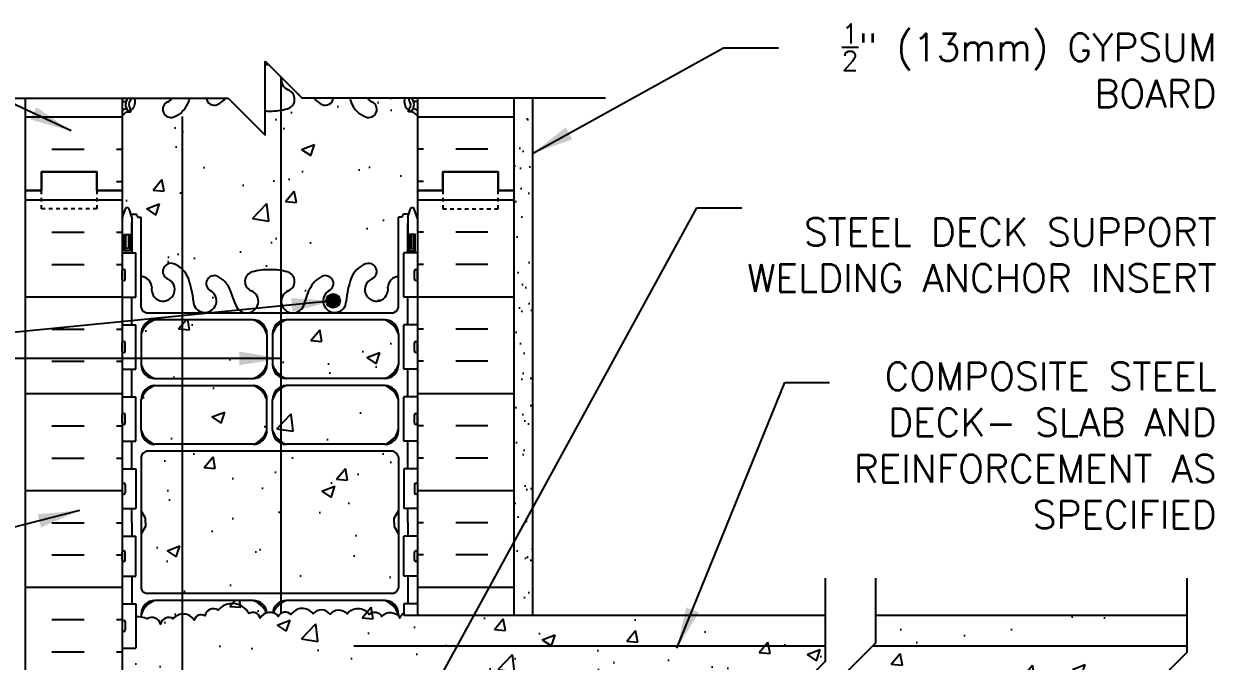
# Model space of a CAD drawing. Header units: inches. Extents: x 247 to 348, y 88 to 169.
# Drawn here: x 315.47 to 348, y 151.72 to 169.01 of the extents above; entities that cross this region are included whole.
import ezdxf

# ---------------------------------------------------------------- set-up
doc = ezdxf.new("R2010")
doc.units = ezdxf.units.IN
doc.header["$LTSCALE"] = 0.5
doc.header["$MEASUREMENT"] = 0
doc.linetypes.add('DASHED2', pattern=[0.375, 0.25, -0.125])
for name, color, linetype in [('HATCH', 12, 'Continuous'), ('line25', 2, 'Continuous'), ('LINE3', 3, 'Continuous'), ('LINE50', 5, 'Continuous'), ('LINE9', 9, 'Continuous'), ('TEXT', 4, 'Continuous'), ('Web_Edge', 9, 'Continuous')]:
    doc.layers.add(name, color=color, linetype=linetype)
doc.styles.add('DIM', font='romans.shx', dxfattribs={"width": 0.7})
doc.styles.add('ROMANS', font='romans.shx', dxfattribs={"height": 0.75})
doc.styles.get("Standard").update_dxf_attribs({"font": 'romans.shx', "height": 0.75})
doc.linetypes.add('STEEL', pattern='A,0.5,-0.2,["X",Standard,S=0.1,R=0,X=-0.1,Y=-0.05],-0.1', length=0.8)
doc.dimstyles.new('ext_12', dxfattribs={"dimscale": 12, "dimtxt": 0.09375, "dimasz": 0.09375, "dimexe": 0.09375, "dimexo": 0.0625, "dimgap": 0.0625, "dimtad": 1, "dimdec": 1, "dimzin": 3, "dimdsep": 46, "dimlunit": 4, "dimtxsty": 'DIM', "dimcen": 0.09, "dimdle": 0.09375, "dimclrt": 4, "dimadec": 0, "dimazin": 0, "dimtfac": 1, "dimtdec": 1, "dimtmove": 2, "dimatfit": 3, "dimfxl": 1, "dimfrac": 2, "dimtolj": 1, "dimtzin": 0, "dimarcsym": 0})

msp = doc.modelspace()

# ---------------------------------------------------------------- hatches: boundary and pattern name
at = {"layer": 'HATCH'}
h = msp.add_hatch(dxfattribs=at)
h.set_pattern_fill('AR-CONC', color=256, scale=0.5)
h.set_pattern_definition([(50, (0, 0), (3.5863, -0.31376), [0.375, -4.125]), (355, (0, 0), (-0.693757, 3.76096), [0.3, -3.3]), (100.4514, (0.299, -0.026), (2.892544, 3.4472), [0.3187, -3.50571]), (46.1842, (0, 1), (5.336207, -0.827596), [0.5625, -6.1875]), (96.6356, (0.4447, 0.931), (4.67331, 4.87059), [0.47805, -5.25857]), (351.1842, (0, 1), (4.67331, 4.87059), [0.45, -4.95]), (21, (0.5, 0.75), (2.984535, -2.013094), [0.375, -4.125]), (326, (0.5, 0.75), (1.216577, 3.62575), [0.3, -3.3]), (71.4514, (0.7487, 0.5822), (4.201112, 1.612656), [0.3187, -3.50571]), (37.5, (0, 0), (0.0607993, 1.6644693), [0, -3.26, 0, -3.35, 0, -3.3125]), (7.5, (0, 0), (1.315348, 1.9720586), [0, -1.91, 0, -3.185, 0, -1.2625]), (327.5, (-1.115, 0), (2.669112, -0.1127744), [0, -1.25, 0, -3.9, 0, -5.175]), (317.5, (-1.615, 0), (2.915931, 0.500525), [0, -1.625, 0, -2.59, 0, -3.675])])
h.paths.add_polyline_path([(326.136, 133.036, 0.088416), (325.99, 133.134), (325.9, 133.134), (325.9, 133.175, -0.249069), (325.79, 133.382), (325.79, 133.45, -0.414214), (325.852, 133.512), (325.9, 133.512), (325.9, 133.582), (325.795, 133.582, 0.085348), (325.466, 133.507, -0.669601), (325.333, 133.627, 2.087231), (324.899, 133.402, -1), (324.736, 132.994, -0.21345), (324.343, 133.383, -0.068226), (324.208, 134.011, 1.753171), (323.757, 133.714, -0.940793), (323.553, 133.331, -0.173075), (323.207, 133.698), (323.065, 134.085, 1.612474), (322.633, 133.725, -0.734872), (322.61, 133.214, -0.068475), (322.136, 133.152, -0.068475), (321.662, 133.214, -0.734872), (321.639, 133.725, 1.612474), (321.207, 134.085), (321.065, 133.698, -0.173075), (320.719, 133.331, -0.940793), (320.515, 133.714, 1.753171), (320.064, 134.011, -0.068226), (319.928, 133.383, -0.21345), (319.536, 132.994, -1), (319.373, 133.402, 2.087231), (318.939, 133.627, -0.669601), (318.806, 133.507, 0.085348), (318.477, 133.582), (318.372, 133.582), (318.372, 133.512), (318.419, 133.512, -0.414214), (318.482, 133.45), (318.482, 133.382, -0.249069), (318.372, 133.175), (318.372, 133.134), (318.282, 133.134, 0.088416), (318.136, 133.036), (318.136, 131.002), (321.339, 131.002), (322.339, 130.002), (322.339, 132.002), (323.339, 131.002), (326.136, 131.002)])
edge = h.paths.add_edge_path()
edge.add_arc((325.79, 139.914), 0.5, 46.2109, 66.4218)
edge.add_line((325.99, 140.372), (325.9, 140.372))
edge.add_line((325.9, 140.372), (325.9, 140.414))
edge.add_arc((326.04, 140.621), 0.25, 180, 235.9442, ccw=False)
edge.add_line((325.79, 140.621), (325.79, 140.689))
edge.add_arc((325.852, 140.689), 0.0625, 90, 180, ccw=False)
edge.add_line((325.852, 140.751), (325.9, 140.751))
edge.add_line((325.9, 140.751), (325.9, 140.821))
edge.add_line((325.9, 140.821), (325.795, 140.821))
edge.add_arc((325.917, 141.164), 0.364, 212.0424, 250.3387, ccw=False)
edge.add_arc((324.994, 140.553), 0.743, 34.228, 73.8107)
edge.add_spline(control_points=[(325.202, 141.267), (323.764, 141.587)], knot_values=[0, 0, 1, 1], degree=1, periodic=0)
edge.add_arc((323.208, 138.656), 2.984, 79.2546, 90.0995)
edge.add_line((323.203, 141.639), (322.136, 141.655))
edge.add_line((322.136, 141.655), (321.069, 141.639))
edge.add_arc((321.064, 138.656), 2.984, 89.9005, 100.7454)
edge.add_spline(control_points=[(320.508, 141.587), (319.07, 141.267)], knot_values=[0, 0, 1, 1], degree=1, periodic=0)
edge.add_arc((319.278, 140.553), 0.743, 106.1893, 145.772)
edge.add_arc((318.355, 141.164), 0.364, 289.6613, 327.9576, ccw=False)
edge.add_line((318.477, 140.821), (318.372, 140.821))
edge.add_line((318.372, 140.821), (318.372, 140.751))
edge.add_line((318.372, 140.751), (318.419, 140.751))
edge.add_arc((318.419, 140.689), 0.0625, 0, 90, ccw=False)
edge.add_line((318.482, 140.689), (318.482, 140.621))
edge.add_arc((318.232, 140.621), 0.25, 304.0558, 360, ccw=False)
edge.add_line((318.372, 140.414), (318.372, 140.372))
edge.add_line((318.372, 140.372), (318.282, 140.372))
edge.add_arc((318.482, 139.914), 0.5, 113.5782, 133.7891)
edge.add_line((318.136, 140.275), (318.136, 137.229))
edge.add_arc((318.482, 137.59), 0.5, 226.2109, 246.4218)
edge.add_line((318.282, 137.131), (318.372, 137.131))
edge.add_line((318.372, 137.131), (318.372, 137.09))
edge.add_arc((318.232, 136.882), 0.25, 0, 55.9442, ccw=False)
edge.add_line((318.482, 136.882), (318.482, 136.815))
edge.add_arc((318.419, 136.815), 0.0625, -90, 0, ccw=False)
edge.add_line((318.419, 136.752), (318.372, 136.752))
edge.add_line((318.372, 136.752), (318.372, 136.682))
edge.add_line((318.372, 136.682), (318.477, 136.682))
edge.add_arc((318.355, 136.34), 0.364, 32.0424, 70.3387, ccw=False)
edge.add_arc((319.278, 136.951), 0.743, 214.228, 253.8107)
edge.add_spline(control_points=[(319.07, 136.237), (320.508, 135.917)], knot_values=[0, 0, 1, 1], degree=1, periodic=0)
edge.add_arc((321.064, 138.848), 2.984, 259.2546, 270.0995)
edge.add_line((321.069, 135.864), (322.136, 135.849))
edge.add_line((322.136, 135.849), (323.203, 135.864))
edge.add_arc((323.208, 138.848), 2.984, 269.9005, 280.7454)
edge.add_spline(control_points=[(323.764, 135.917), (325.202, 136.237)], knot_values=[0, 0, 1, 1], degree=1, periodic=0)
edge.add_arc((324.994, 136.951), 0.743, 286.1893, 325.772)
edge.add_arc((325.917, 136.34), 0.364, 109.6613, 147.9576, ccw=False)
edge.add_line((325.795, 136.682), (325.9, 136.682))
edge.add_line((325.9, 136.682), (325.9, 136.752))
edge.add_line((325.9, 136.752), (325.852, 136.752))
edge.add_arc((325.852, 136.815), 0.0625, 180, 270, ccw=False)
edge.add_line((325.79, 136.815), (325.79, 136.882))
edge.add_arc((326.04, 136.882), 0.25, 124.0558, 180, ccw=False)
edge.add_line((325.9, 137.09), (325.9, 137.131))
edge.add_line((325.9, 137.131), (325.99, 137.131))
edge.add_arc((325.79, 137.59), 0.5, 293.5782, 313.7891)
edge.add_line((326.136, 137.229), (326.136, 140.275))
h.paths.add_polyline_path([(324.105, 148.487), (323.341, 148.487), (323.341, 149.33, 0.108934), (323.239, 149.237, 0.520567), (322.885, 149.237, 0.520567), (322.422, 149.237, 0.520567), (321.95, 149.237, 0.520567), (321.323, 149.237, 0.520567), (320.901, 149.237, 0.520567), (320.502, 149.237, 0.520567), (320.148, 149.237, 0.520567), (319.685, 149.237, 0.520567), (319.213, 149.237, 0.520567), (318.586, 149.237, 0.112865), (318.501, 149.314), (318.501, 148.197), (318.136, 148.197), (318.136, 146.502), (318.136, 144.467, 0.088416), (318.282, 144.37), (318.372, 144.37), (318.372, 144.328, -0.249069), (318.482, 144.121), (318.482, 144.054, -0.414214), (318.419, 143.991), (318.372, 143.991), (318.372, 143.921), (318.477, 143.921, 0.085348), (318.806, 143.997, -0.669601), (318.939, 143.877, 2.087231), (319.373, 144.101, -1), (319.536, 144.51, -0.21345), (319.928, 144.121, -0.069923), (320.065, 143.477, 1.702394), (320.515, 143.789, -0.940793), (320.719, 144.173, -0.173075), (321.065, 143.806), (321.207, 143.419, 1.612474), (321.639, 143.779, -0.734872), (321.662, 144.29, -0.068475), (322.136, 144.352, -0.068475), (322.61, 144.29, -0.734872), (322.633, 143.779, 1.612474), (323.065, 143.419), (323.207, 143.806, -0.173075), (323.553, 144.173, -0.940793), (323.757, 143.789, 1.702394), (324.207, 143.477, -0.069923), (324.343, 144.121, -0.175078), (324.645, 144.468), (324.624, 144.468), (324.355, 144.468), (323.826, 144.468), (323.826, 144.694), (324.105, 144.694)])
h.paths.add_polyline_path([(326.136, 146.987), (326.105, 146.987), (326.105, 148.487), (324.605, 148.487), (324.605, 144.694), (324.883, 144.694), (324.883, 144.515, -0.705124), (324.899, 144.101, 2.087231), (325.333, 143.877, -0.669601), (325.466, 143.997, 0.085348), (325.795, 143.921), (325.9, 143.921), (325.9, 143.991), (325.852, 143.991, -0.414214), (325.79, 144.054), (325.79, 144.121, -0.249069), (325.9, 144.328), (325.9, 144.37), (325.99, 144.37, 0.088416), (326.136, 144.467)])
h.paths.add_polyline_path([(323.341, 150.487), (323.591, 150.487, -0.414214), (323.841, 150.237), (323.841, 149.237, 0.414214), (324.091, 148.987), (324.155, 148.987), (324.155, 150.487), (337.949, 150.487), (338.199, 150.737), (336.199, 150.737), (337.199, 151.737), (337.199, 152.987), (325.771, 152.987), (325.771, 153.044, 0.222996), (325.665, 152.91, 0.520567), (325.175, 152.954, 0.520567), (324.83, 153.003, 0.520567), (324.232, 153.024, 0.513851), (323.771, 153.002, 0.513851), (323.31, 153.024, 0.520567), (322.712, 153.003, 0.520567), (322.367, 152.954, 0.520567), (321.877, 152.91, 0.520567), (321.572, 153.032, 0.132818), (321.386, 153.226, 0.362673), (320.733, 153.127, 0.520567), (320.371, 152.971, 0.520567), (320.09, 152.85, 0.520567), (319.517, 152.89, 0.520567), (319.175, 152.743, 0.520567), (318.816, 152.886, 0.135519), (318.501, 152.945), (318.501, 152.097), (318.136, 152.097), (318.136, 151.347), (318.501, 151.347), (318.501, 150.147), (318.136, 150.147), (318.136, 149.397), (318.501, 149.397), (318.501, 149.314, -0.112865), (318.586, 149.237, -0.520567), (319.213, 149.237, -0.520567), (319.685, 149.237, -0.520567), (320.148, 149.237, -0.520567), (320.502, 149.237, -0.520567), (320.901, 149.237, -0.520567), (321.323, 149.237, -0.520567), (321.95, 149.237, -0.520567), (322.422, 149.237, -0.520567), (322.885, 149.237, -0.520567), (323.239, 149.237, -0.108934), (323.341, 149.33)])
h.paths.add_polyline_path([(347.001, 151.987), (347.001, 152.158), (338.485, 152.158), (337.564, 151.237), (339.564, 151.237), (338.814, 150.487), (347.501, 150.487), (348.001, 150.987), (346.001, 150.987)])
h.paths.add_polyline_path([(347.001, 152.987), (338.564, 152.987), (338.564, 152.237), (338.485, 152.158), (347.001, 152.158)])
h.paths.add_polyline_path([(325.626, 155.19), (325.506, 155.39), (325.506, 155.502), (325.506, 155.614), (325.626, 155.814), (325.626, 157.283, 0.268138), (325.465, 157.431), (318.807, 157.431, 0.268156), (318.646, 157.283), (318.646, 155.814), (318.766, 155.614), (318.766, 155.502), (318.766, 155.39), (318.646, 155.19), (318.646, 153.721, 0.268156), (318.807, 153.573), (325.465, 153.573, 0.268138), (325.626, 153.721)])
h.paths.add_polyline_path([(324.736, 162.51, -1), (324.899, 162.101, 2.087231), (325.333, 161.877, -0.380392), (325.626, 162.172), (325.626, 163.773), (325.726, 163.773), (325.726, 163.803, -0.414214), (325.776, 163.853), (325.902, 163.853), (325.951, 164.003, -0.6), (326.051, 164.003), (326.136, 163.742), (326.136, 164.502), (326.136, 166.536, 0.088416), (325.99, 166.634), (325.9, 166.634), (325.9, 166.675, -0.249069), (325.79, 166.882), (325.79, 166.95, -0.250208), (325.818, 167.002), (325.453, 167.002, -0.150542), (325.396, 167.002), (324.774, 167.002, 0.129405), (324.899, 166.902, -1), (324.736, 166.494, -0.21345), (324.343, 166.883, -0.013246), (324.304, 167.002), (323.859, 167.002, -0.505846), (323.553, 166.831, -0.093829), (323.333, 167.002), (323.011, 167.002), (322.45, 167.562, 0.341833), (322.633, 167.225, -0.734872), (322.61, 166.714, -0.068475), (322.136, 166.652, -0.017829), (322.011, 166.656), (322.011, 166.002), (321.011, 167.002), (320.939, 167.002, -0.093829), (320.719, 166.831, -0.505846), (320.413, 167.002), (319.968, 167.002, -0.013246), (319.928, 166.883, -0.21345), (319.536, 166.494, -1), (319.373, 166.902, 0.129405), (319.498, 167.002), (318.876, 167.002, -0.150542), (318.819, 167.002), (318.454, 167.002, -0.250208), (318.482, 166.95), (318.482, 166.882, -0.249069), (318.372, 166.675), (318.372, 166.634), (318.282, 166.634, 0.088416), (318.136, 166.536), (318.136, 164.502), (318.136, 163.742), (318.221, 164.003, -0.6), (318.321, 164.003), (318.37, 163.853), (318.496, 163.853, -0.414214), (318.546, 163.803), (318.546, 163.773), (318.646, 163.773), (318.646, 162.172, -0.380397), (318.939, 161.877, 2.087231), (319.373, 162.101, -1), (319.536, 162.51, -0.21345), (319.928, 162.121, -0.069923), (320.065, 161.477, 1.702394), (320.515, 161.789, -0.940793), (320.719, 162.173, -0.173075), (321.065, 161.806), (321.207, 161.419, 1.612474), (321.639, 161.779, -0.734872), (321.662, 162.29, -0.068475), (322.136, 162.352, -0.068475), (322.61, 162.29, -0.734872), (322.633, 161.779, 1.612474), (323.065, 161.419), (323.207, 161.806, -0.173075), (323.553, 162.173, -0.940793), (323.757, 161.789, 1.702394), (324.207, 161.477, -0.069923), (324.343, 162.121, -0.21345)])
h.paths.add_polyline_path([(322.06, 160.616, 0.225652), (321.685, 160.991), (319.021, 160.991, 0.225652), (318.646, 160.616), (318.646, 159.775, 0.225652), (319.021, 159.4), (321.685, 159.4, 0.225652), (322.06, 159.775)])
h.paths.add_polyline_path([(322.06, 158.834, 0.225652), (321.685, 159.209), (319.021, 159.209, 0.225652), (318.646, 158.834), (318.646, 157.994, 0.225652), (319.021, 157.619), (321.685, 157.619, 0.225652), (322.06, 157.994)])
h.paths.add_polyline_path([(325.626, 158.834, 0.225652), (325.251, 159.209), (322.587, 159.209, 0.225652), (322.212, 158.834), (322.212, 157.994, 0.225652), (322.587, 157.619), (325.251, 157.619, 0.225652), (325.626, 157.994)])
h.paths.add_polyline_path([(325.626, 160.616, 0.225652), (325.251, 160.991), (322.587, 160.991, 0.225652), (322.212, 160.616), (322.212, 159.775, 0.225652), (322.587, 159.4), (325.251, 159.4, 0.225652), (325.626, 159.775)])
h.paths.add_polyline_path([(321.386, 153.226, -0.132818), (321.572, 153.032, -0.520567), (321.877, 152.91, -0.186847), (322.045, 153.046, 0.209087), (321.685, 153.385), (319.021, 153.385, 0.225652), (318.646, 153.01), (318.646, 152.94, -0.074378), (318.816, 152.886, -0.520567), (319.175, 152.743, -0.520567), (319.517, 152.89, -0.520567), (320.09, 152.85, -0.520567), (320.371, 152.971, -0.520567), (320.733, 153.127, -0.362673)])
h.paths.add_polyline_path([(325.251, 153.385), (322.587, 153.385, 0.208865), (322.227, 153.047, -0.143015), (322.367, 152.954, -0.520567), (322.712, 153.003, -0.520567), (323.31, 153.024, -0.513851), (323.771, 153.002, -0.513851), (324.232, 153.024, -0.520567), (324.83, 153.003, -0.520567), (325.175, 152.954, -0.451888), (325.626, 152.964), (325.626, 153.01, 0.225652)])
h = msp.add_hatch(dxfattribs=at)
h.set_pattern_fill('AR-CONC', color=256, scale=0.5, style=0)
h.set_pattern_definition([(310, (77.883, 313.0637), (3.5863, 0.31376), [0.375, -4.125]), (5, (77.883, 313.0637), (-0.693757, -3.76096), [0.3, -3.3]), (259.5486, (78.182, 313.09), (2.892547, -3.447198), [0.3187, -3.50571]), (313.8158, (77.883, 312.0637), (5.336205, 0.827595), [0.5625, -6.1875]), (263.3644, (78.3277, 312.1327), (4.67331, -4.87059), [0.47805, -5.25856]), (8.8158, (77.883, 312.064), (4.67331, -4.87059), [0.45, -4.95]), (339, (78.383, 312.3137), (2.984535, 2.013094), [0.375, -4.125]), (34, (78.383, 312.3137), (1.216577, -3.62575), [0.3, -3.3]), (288.5486, (78.6317, 312.4815), (4.201113, -1.612652), [0.3187, -3.50571]), (322.5, (77.883, 313.0637), (0.060799, -1.664469), [0, -3.26, 0, -3.35, 0, -3.3125]), (352.5, (77.883, 313.0637), (1.315348, -1.972059), [0, -1.91, 0, -3.185, 0, -1.2625]), (32.5, (76.768, 313.0637), (2.669112, 0.1127744), [0, -1.25, 0, -3.9, 0, -5.175]), (42.5, (76.268, 313.0637), (2.91593, -0.500525), [0, -1.625, 0, -2.59, 0, -3.675])])
h.paths.add_polyline_path([(323.372, 166.469, -0.047762), (323.346, 166.499, -0.520567), (323.136, 166.499, -0.520567), (322.926, 166.499, -0.520567), (322.586, 166.499, -0.520567), (322.144, 166.499, -0.012139), (322.136, 166.489), (322.136, 166.652, 0.068475), (322.61, 166.714, 0.734872), (322.633, 167.225, -1.612474), (323.065, 167.585), (323.207, 167.198, 0.097022), (323.372, 166.961)])
h = msp.add_hatch(dxfattribs=at)
h.set_pattern_fill('INSUL', color=256, scale=7, style=0)
h.set_pattern_definition([(0, (-2608.0256, -232.5076), (0, 2.625), []), (0, (-2608.0256, -231.6326), (0, 2.625), [0.875, -0.875]), (0, (-2608.0256, -230.7576), (0, 2.625), [0.875, -0.875])])
h.paths.add_polyline_path([(318.136, 167.002), (315.511, 167.002), (315.511, 164.502), (315.948, 164.502), (315.948, 165.002), (317.448, 165.002), (317.448, 164.502), (318.136, 164.502)])
h = msp.add_hatch(dxfattribs=at)
h.set_pattern_fill('INSUL', color=256, scale=7, style=0)
h.set_pattern_definition([(180, (3252.2976, -232.5076), (0, 2.625), []), (180, (3252.2976, -231.6326), (0, 2.625), [0.875, -0.875]), (180, (3252.2976, -230.7576), (0, 2.625), [0.875, -0.875])])
h.paths.add_polyline_path([(328.761, 167.002), (326.136, 167.002), (326.136, 164.502), (326.823, 164.502), (326.823, 165.002), (328.323, 165.002), (328.323, 164.502), (328.761, 164.502)])
h = msp.add_hatch(dxfattribs=at)
h.set_pattern_fill('AR-SAND', color=256, scale=0.5, style=0)
h.set_pattern_definition([(37.5, (204.4338, 11.4884), (-0.0314967, 0.963412), [0, -0.76, 0, -0.85, 0, -0.8125]), (7.5, (204.4338, 11.4884), (0.884888, 1.411073), [0, -0.41, 0, -0.685, 0, -0.2625]), (327.5, (203.8188, 11.4884), (1.557071, 0.0028295), [0, -0.25, 0, -0.9, 0, -1.175]), (317.5, (203.8188, 11.4884), (1.503063, 0.438838), [0, -0.125, 0, -0.59, 0, -0.675])])
h.paths.add_polyline_path([(329.261, 157.677), (328.761, 157.493), (328.761, 152.987), (329.261, 153.002)])
h.paths.add_polyline_path([(329.261, 167.002), (328.761, 167.002), (328.761, 158.002), (328.761, 157.493), (329.261, 157.677)])
h = msp.add_hatch(dxfattribs=at)
h.set_pattern_fill('INSUL', color=256, scale=7, style=0)
h.set_pattern_definition([(0, (-2608.0256, -250.5076), (0, 2.625), []), (0, (-2608.0256, -249.6326), (0, 2.625), [0.875, -0.875]), (0, (-2608.0256, -248.7576), (0, 2.625), [0.875, -0.875])])
h.paths.add_polyline_path([(315.511, 146.502), (315.948, 146.502), (315.948, 147.002), (317.448, 147.002), (317.448, 146.502), (318.136, 146.502), (318.136, 164.502), (317.448, 164.502), (317.448, 165.002), (315.948, 165.002), (315.948, 164.502), (315.511, 164.502)])
h = msp.add_hatch(dxfattribs=at)
h.set_pattern_fill('INSUL', color=256, scale=7, style=0)
h.set_pattern_definition([(180, (3252.2976, -250.5076), (0, 2.625), []), (180, (3252.2976, -249.6326), (0, 2.625), [0.875, -0.875]), (180, (3252.2976, -248.7576), (0, 2.625), [0.875, -0.875])])
h.paths.add_polyline_path([(326.136, 152.987), (328.761, 152.987), (328.761, 164.502), (328.323, 164.502), (328.323, 165.002), (326.823, 165.002), (326.823, 164.502), (326.136, 164.502)])
at = {"layer": 'LINE3'}
msp.add_hatch(color=256, dxfattribs=at).paths.add_polyline_path([(323.667, 161.508, 1), (324.042, 161.508, 1)])

# ---------------------------------------------------------------- linework, layer by layer
at = {"layer": 'HATCH'}
for points in [[(321.386, 153.226, 0.362673), (320.733, 153.127, 0.520567), (320.371, 152.971, 0.520567), (320.09, 152.85, 0.520567), (319.517, 152.89, 0.520567), (319.175, 152.743, 0.520567), (318.816, 152.886, 0.135519), (318.501, 152.945, 0.104331)], [(323.771, 153.002, 0.513851), (323.31, 153.024, 0.520567), (322.712, 153.003, 0.520567), (322.367, 152.954, 0.520567), (321.877, 152.91, 0.520567), (321.572, 153.032, 0.132818), (321.386, 153.226, 0.132818)], [(323.771, 153.002, -0.513851), (324.232, 153.024, -0.520567), (324.83, 153.003, -0.520567), (325.175, 152.954, -0.520567), (325.665, 152.91, -0.222996), (325.771, 153.044, -0.222996)]]:
    msp.add_lwpolyline(points, format="xyb", dxfattribs=at)
at = {"layer": 'line25'}
for p, q in [((318.136, 167.002), (318.136, 164.502)), ((326.136, 167.002), (326.136, 164.502)), ((318.136, 164.502), (318.136, 146.502)), ((326.136, 164.502), (326.136, 153.002)), ((326.136, 164.502), (326.136, 152.987)), ((318.136, 162.807), (318.501, 162.807)), ((318.501, 161.607), (318.501, 162.807)), ((326.136, 162.807), (325.771, 162.807)), ((325.771, 161.607), (325.771, 162.807)), ((318.136, 161.607), (318.501, 161.607)), ((326.136, 161.607), (325.771, 161.607)), ((318.136, 160.857), (318.501, 160.857)), ((318.501, 159.657), (318.501, 160.857)), ((326.136, 160.857), (325.771, 160.857)), ((325.771, 159.657), (325.771, 160.857)), ((318.136, 159.657), (318.501, 159.657)), ((326.136, 159.657), (325.771, 159.657)), ((318.136, 158.907), (318.501, 158.907)), ((318.501, 157.707), (318.501, 158.907)), ((326.136, 158.907), (325.771, 158.907)), ((325.771, 157.707), (325.771, 158.907)), ((318.136, 157.707), (318.501, 157.707)), ((326.136, 157.707), (325.771, 157.707)), ((318.136, 156.957), (318.501, 156.957)), ((318.501, 156.957), (318.501, 155.877)), ((326.136, 156.957), (325.771, 156.957)), ((325.771, 156.957), (325.771, 155.877)), ((318.136, 155.877), (318.501, 155.877)), ((326.136, 155.877), (325.771, 155.877)), ((318.136, 155.127), (318.501, 155.127)), ((318.501, 154.047), (318.501, 155.127)), ((326.136, 155.127), (325.771, 155.127)), ((325.771, 154.047), (325.771, 155.127)), ((318.136, 154.047), (318.501, 154.047)), ((326.136, 154.047), (325.771, 154.047)), ((318.136, 153.297), (318.501, 153.297)), ((318.501, 153.297), (318.501, 152.097)), ((326.136, 153.297), (325.771, 153.297)), ((325.771, 153.297), (325.771, 152.987)), ((325.771, 152.987), (337.199, 152.987)), ((338.564, 152.987), (347.001, 152.987)), ((318.136, 152.097), (318.501, 152.097))]:
    msp.add_line(p, q, dxfattribs=at)
at = {"layer": 'LINE3'}
for p, q in [((322.438, 167.575), (322.438, 153.034)), ((319.762, 166.502), (319.762, 132.002))]:
    msp.add_line(p, q, dxfattribs=at)
msp.add_circle((323.854, 161.508), 0.188, dxfattribs=at)
at = {"layer": 'LINE50'}
for p, q in [((315.511, 164.502), (315.511, 167.002)), ((328.761, 164.502), (328.761, 167.002)), ((315.511, 146.502), (315.511, 164.502)), ((328.761, 152.987), (328.761, 164.502))]:
    msp.add_line(p, q, dxfattribs=at)
for points in [[(315.511, 164.502), (315.948, 164.502), (315.948, 165.002), (317.448, 165.002), (317.448, 164.502), (318.136, 164.502)], [(318.136, 164.502), (317.448, 164.502), (317.448, 165.002), (315.948, 165.002), (315.948, 164.502), (315.511, 164.502)], [(328.761, 164.502), (328.323, 164.502), (328.323, 165.002), (326.823, 165.002), (326.823, 164.502), (326.136, 164.502)], [(326.136, 164.502), (326.823, 164.502), (326.823, 165.002), (328.323, 165.002), (328.323, 164.502), (328.761, 164.502)]]:
    msp.add_lwpolyline(points, dxfattribs=at)
at = {"layer": 'LINE9'}
for p, q in [((322.011, 166.002), (322.011, 168.002)), ((322.011, 168.002), (323.011, 167.002)), ((312.789, 167.002), (321.011, 167.002)), ((321.011, 167.002), (322.011, 166.002)), ((331.233, 167.002), (323.011, 167.002)), ((329.261, 167.002), (329.261, 153.002)), ((318.136, 162.097), (318.136, 162.317)), ((318.176, 162.357), (318.176, 162.357)), ((318.216, 162.097), (318.216, 162.317)), ((326.056, 162.097), (326.056, 162.317)), ((326.096, 162.357), (326.096, 162.357)), ((326.136, 162.097), (326.136, 162.317)), ((318.136, 162.262), (318.136, 162.262)), ((318.136, 162.152), (318.136, 162.152)), ((318.176, 162.057), (318.176, 162.057)), ((326.096, 162.057), (326.096, 162.057)), ((326.136, 162.262), (326.136, 162.262)), ((326.136, 162.152), (326.136, 162.152)), ((318.136, 160.147), (318.136, 160.367)), ((318.176, 160.407), (318.176, 160.407)), ((318.216, 160.147), (318.216, 160.367)), ((326.056, 160.147), (326.056, 160.367)), ((326.096, 160.407), (326.096, 160.407)), ((326.136, 160.147), (326.136, 160.367)), ((318.136, 160.312), (318.136, 160.312)), ((318.136, 160.202), (318.136, 160.202)), ((318.176, 160.107), (318.176, 160.107)), ((326.096, 160.107), (326.096, 160.107)), ((326.136, 160.312), (326.136, 160.312)), ((326.136, 160.202), (326.136, 160.202)), ((318.136, 158.197), (318.136, 158.417)), ((318.176, 158.457), (318.176, 158.457)), ((318.216, 158.197), (318.216, 158.417)), ((326.056, 158.197), (326.056, 158.417)), ((326.096, 158.457), (326.096, 158.457)), ((326.136, 158.197), (326.136, 158.417)), ((318.136, 158.362), (318.136, 158.362)), ((318.136, 158.252), (318.136, 158.252)), ((318.176, 158.157), (318.176, 158.157)), ((326.096, 158.157), (326.096, 158.157)), ((326.136, 158.362), (326.136, 158.362)), ((326.136, 158.252), (326.136, 158.252)), ((318.136, 156.527), (318.136, 156.307)), ((318.136, 156.472), (318.136, 156.472)), ((318.176, 156.567), (318.176, 156.567)), ((318.216, 156.527), (318.216, 156.307)), ((326.056, 156.527), (326.056, 156.307)), ((326.096, 156.567), (326.096, 156.567)), ((326.136, 156.527), (326.136, 156.307)), ((326.136, 156.472), (326.136, 156.472)), ((318.136, 156.362), (318.136, 156.362)), ((318.176, 156.267), (318.176, 156.267)), ((326.096, 156.267), (326.096, 156.267)), ((326.136, 156.362), (326.136, 156.362)), ((318.136, 154.477), (318.136, 154.697)), ((318.136, 154.642), (318.136, 154.642)), ((318.136, 154.532), (318.136, 154.532)), ((318.176, 154.737), (318.176, 154.737)), ((318.216, 154.477), (318.216, 154.697)), ((326.056, 154.477), (326.056, 154.697)), ((326.096, 154.737), (326.096, 154.737)), ((326.136, 154.477), (326.136, 154.697)), ((326.136, 154.642), (326.136, 154.642)), ((326.136, 154.532), (326.136, 154.532)), ((318.176, 154.437), (318.176, 154.437)), ((326.096, 154.437), (326.096, 154.437)), ((318.136, 152.807), (318.136, 152.587)), ((318.136, 152.752), (318.136, 152.752)), ((318.136, 152.642), (318.136, 152.642)), ((318.176, 152.847), (318.176, 152.847)), ((318.216, 152.807), (318.216, 152.587)), ((318.176, 152.547), (318.176, 152.547))]:
    msp.add_line(p, q, dxfattribs=at)
at = {"layer": 'LINE9', "linetype": 'STEEL'}
for p, q in [((324.413, 152.158), (337.199, 152.158)), ((338.485, 152.158), (347.001, 152.158))]:
    msp.add_line(p, q, dxfattribs=at)
at = {"layer": 'LINE9', "linetype": 'DASHED2', "ltscale": 0.15}
for points in [[(317.448, 164.502), (317.448, 164.502), (317.448, 164.002), (315.948, 164.002), (315.948, 164.502), (315.948, 164.502)], [(317.448, 164.502), (317.448, 164.502), (317.448, 164.002), (315.948, 164.002), (315.948, 164.502), (315.948, 164.502)], [(326.823, 164.502), (326.823, 164.502), (326.823, 164.002), (328.323, 164.002), (328.323, 164.502), (328.323, 164.502)], [(326.823, 164.502), (326.823, 164.502), (326.823, 164.002), (328.323, 164.002), (328.323, 164.502), (328.323, 164.502)]]:
    msp.add_lwpolyline(points, dxfattribs=at)
at = {"layer": 'LINE9'}
for points in [[(337.199, 147.987), (337.199, 149.737), (338.199, 150.737), (336.199, 150.737), (337.199, 151.737), (337.199, 153.987)], [(338.564, 147.987), (338.564, 150.237), (339.564, 151.237), (337.564, 151.237), (338.564, 152.237), (338.564, 153.987)], [(347.001, 147.987), (347.001, 149.987), (348.001, 150.987), (346.001, 150.987), (347.001, 151.987), (347.001, 153.987)]]:
    msp.add_lwpolyline(points, dxfattribs=at)
for centre, start, end in [((318.176, 162.317), 90, 180), ((318.176, 162.317), 360, 90), ((326.096, 162.317), 90, 180), ((326.096, 162.317), 0, 90), ((318.176, 162.097), 180, 270), ((318.176, 162.097), 270, 0), ((326.096, 162.097), 180, 270), ((326.096, 162.097), 270, 0), ((318.176, 160.367), 90, 180), ((318.176, 160.367), 360, 90), ((326.096, 160.367), 90, 180), ((326.096, 160.367), 0, 90), ((318.176, 160.147), 180, 270), ((318.176, 160.147), 270, 0), ((326.096, 160.147), 180, 270), ((326.096, 160.147), 270, 0), ((318.176, 158.417), 90, 180), ((318.176, 158.417), 360, 90), ((326.096, 158.417), 90, 180), ((326.096, 158.417), 0, 90), ((318.176, 158.197), 180, 270), ((318.176, 158.197), 270, 0), ((326.096, 158.197), 180, 270), ((326.096, 158.197), 270, 0), ((318.176, 156.527), 90, 180), ((318.176, 156.527), 0, 90), ((326.096, 156.527), 90, 180), ((326.096, 156.527), 360, 90), ((318.176, 156.307), 180, 270), ((318.176, 156.307), 270, 0), ((326.096, 156.307), 180, 270), ((326.096, 156.307), 270, 0), ((318.176, 154.697), 90, 180), ((318.176, 154.697), 360, 90), ((326.096, 154.697), 90, 180), ((326.096, 154.697), 0, 90), ((318.176, 154.477), 180, 270), ((318.176, 154.477), 270, 0), ((326.096, 154.477), 180, 270), ((326.096, 154.477), 270, 0), ((318.176, 152.807), 90, 180), ((318.176, 152.587), 180, 270), ((318.176, 152.807), 0, 90), ((318.176, 152.587), 270, 0)]:
    msp.add_arc(centre, 0.04, start, end, dxfattribs=at)
at = {"layer": 'Web_Edge'}
for p, q in [((322.011, 167.915), (322.097, 167.916)), ((318.136, 166.912), (318.214, 166.912)), ((318.482, 166.882), (318.482, 166.95)), ((325.79, 166.882), (325.79, 166.95)), ((326.136, 166.912), (326.058, 166.912)), ((318.282, 166.634), (318.372, 166.634)), ((318.372, 166.634), (318.372, 166.675)), ((325.9, 166.634), (325.9, 166.675)), ((325.99, 166.634), (325.9, 166.634)), ((318.136, 163.742), (318.221, 164.003)), ((318.396, 163.773), (318.321, 164.003)), ((325.876, 163.773), (325.951, 164.003)), ((326.136, 163.742), (326.051, 164.003)), ((318.37, 163.853), (318.496, 163.853)), ((318.396, 163.773), (318.396, 162.807)), ((318.536, 163.803), (318.536, 163.803)), ((318.546, 163.803), (318.546, 163.803)), ((318.546, 163.803), (318.546, 163.773)), ((318.546, 163.773), (318.646, 163.773)), ((318.646, 161.327), (318.646, 163.773)), ((325.726, 163.773), (325.626, 163.773)), ((325.626, 161.327), (325.626, 163.773)), ((325.726, 163.803), (325.726, 163.803)), ((325.726, 163.803), (325.726, 163.773)), ((325.902, 163.853), (325.776, 163.853)), ((325.876, 163.773), (325.876, 162.807)), ((321.207, 161.419), (321.065, 161.806)), ((323.065, 161.419), (323.207, 161.806)), ((325.465, 161.178), (318.807, 161.178)), ((321.685, 160.991), (319.021, 160.991)), ((325.251, 160.991), (322.587, 160.991)), ((318.646, 160.616), (318.646, 159.775)), ((322.06, 160.616), (322.06, 159.775)), ((322.212, 160.617), (322.212, 159.776)), ((325.626, 160.616), (325.626, 159.775)), ((319.021, 159.4), (321.685, 159.4)), ((325.251, 159.4), (322.587, 159.4)), ((319.021, 159.209), (321.685, 159.209)), ((325.251, 159.209), (322.587, 159.209)), ((318.646, 157.994), (318.646, 158.834)), ((322.06, 157.994), (322.06, 158.834)), ((322.212, 157.993), (322.212, 158.834)), ((325.626, 157.994), (325.626, 158.834)), ((321.685, 157.619), (319.021, 157.619)), ((325.251, 157.619), (322.587, 157.619)), ((318.646, 157.283), (318.646, 153.721)), ((325.465, 157.431), (318.807, 157.431)), ((325.626, 157.283), (325.626, 153.721)), ((318.766, 155.614), (318.646, 155.814)), ((318.766, 155.614), (318.646, 155.814)), ((325.506, 155.614), (325.626, 155.814)), ((325.506, 155.614), (325.626, 155.814)), ((318.766, 155.502), (318.766, 155.614)), ((318.766, 155.502), (318.766, 155.614)), ((318.766, 155.502), (318.766, 155.39)), ((318.766, 155.502), (318.766, 155.39)), ((325.506, 155.502), (325.506, 155.614)), ((325.506, 155.502), (325.506, 155.614)), ((325.506, 155.502), (325.506, 155.39)), ((325.506, 155.502), (325.506, 155.39)), ((318.766, 155.39), (318.646, 155.19)), ((318.766, 155.39), (318.646, 155.19)), ((325.506, 155.39), (325.626, 155.19)), ((325.506, 155.39), (325.626, 155.19)), ((325.465, 153.573), (318.807, 153.573)), ((321.685, 153.385), (319.021, 153.385)), ((325.251, 153.385), (322.587, 153.385)), ((318.646, 153.01), (318.646, 152.94)), ((325.626, 153.01), (325.626, 152.964))]:
    msp.add_line(p, q, dxfattribs=at)
for points in [[(318.396, 162.807), (318.396, 163.623)], [(325.876, 162.807), (325.876, 163.623)], [(318.396, 160.857), (318.396, 161.607)], [(325.876, 160.857), (325.876, 161.607)], [(318.396, 158.907), (318.396, 159.657)], [(325.876, 158.907), (325.876, 159.657)], [(318.396, 156.957), (318.396, 157.707)], [(325.876, 156.957), (325.876, 157.707)], [(318.396, 155.502), (318.396, 155.877)], [(325.876, 155.502), (325.876, 155.877)], [(318.396, 155.502), (318.396, 155.127)], [(325.876, 155.502), (325.876, 155.127)], [(318.396, 154.047), (318.396, 153.297)], [(325.876, 154.047), (325.876, 153.297)]]:
    msp.add_lwpolyline(points, dxfattribs=at)
for points in [[(318.346, 162.863), (318.196, 162.863), (318.196, 163.303), (318.346, 163.303)], [(318.306, 162.923), (318.236, 162.923), (318.236, 163.303), (318.306, 163.303)], [(325.926, 162.863), (326.076, 162.863), (326.076, 163.303), (325.926, 163.303)], [(325.966, 162.923), (326.036, 162.923), (326.036, 163.303), (325.966, 163.303)]]:
    msp.add_lwpolyline(points, close=True, dxfattribs=at)
for centre, radius, start, end in [((322.76, 167.512), 0.314, 170.7031, 246.1916), ((322.542, 166.973), 0.268, 284.7892, 70.0338), ((318.214, 166.893), 0.0196, 344.5099, 90.5968), ((318.476, 166.828), 0.25, 137.5391, 219.8855), ((318.324, 166.966), 0.045, 127.7168, 137.5391), ((318.232, 166.882), 0.25, 289.4712, 360), ((318.476, 166.828), 0.16, 137.5391, 219.9999), ((318.324, 166.966), 0.045, 317.5391, 52.2832), ((318.419, 166.95), 0.0625, 360, 56.1898), ((318.848, 167.094), 0.0968, 252.8777, 287.1223), ((319.455, 166.698), 0.22, 111.8037, 291.8037), ((319.246, 167.189), 0.314, 293.8084, 323.302), ((319.297, 167.127), 0.677, 290.6803, 338.8761), ((317.706, 167.692), 2.365, 339.9985, 343.034), ((320.629, 167.029), 0.217, 187.1441, 294.4736), ((320.378, 167.499), 0.75, 297.0295, 318.4709), ((323.894, 167.499), 0.75, 221.5291, 242.9705), ((323.643, 167.029), 0.217, 245.5264, 352.8559), ((326.566, 167.692), 2.365, 196.966, 200.0015), ((324.975, 167.127), 0.677, 201.1239, 249.3197), ((324.817, 166.698), 0.22, 248.1963, 68.1963), ((325.026, 167.189), 0.314, 216.698, 246.1916), ((325.424, 167.094), 0.0968, 252.8777, 287.1223), ((325.852, 166.95), 0.0625, 123.8102, 180), ((326.04, 166.882), 0.25, 180, 250.5288), ((325.948, 166.966), 0.045, 127.7168, 222.4609), ((325.796, 166.828), 0.16, 320.0001, 42.4609), ((325.948, 166.966), 0.045, 42.4609, 52.2832), ((325.796, 166.828), 0.25, 320.1145, 42.4609), ((326.058, 166.893), 0.0196, 89.4032, 195.4901), ((318.482, 166.175), 0.6, 114.9252, 125.2168), ((318.482, 166.175), 0.5, 109.4712, 133.7891), ((318.22, 166.738), 0.021, 296.0043, 16.536), ((318.318, 166.697), 0.045, 220.8121, 38.552), ((322.124, 168.406), 1.754, 266.2913, 270.3771), ((322.148, 168.406), 1.754, 269.6229, 285.2918), ((325.954, 166.697), 0.045, 141.448, 319.1879), ((325.79, 166.175), 0.5, 46.2109, 70.5288), ((326.052, 166.738), 0.021, 163.464, 243.9957), ((325.79, 166.175), 0.6, 54.7832, 65.0748), ((318.271, 163.976), 0.0567, 28.0725, 151.9275), ((326.001, 163.976), 0.0567, 28.0725, 151.9275), ((318.496, 163.803), 0.05, 0, 90), ((325.776, 163.803), 0.05, 90, 180), ((319.455, 162.306), 0.22, 68.1963, 248.1963), ((319.297, 161.877), 0.677, 21.1239, 69.3197), ((322.124, 160.598), 1.754, 89.6229, 105.2918), ((322.148, 160.598), 1.754, 74.7082, 90.3771), ((324.975, 161.877), 0.677, 110.6803, 158.8761), ((324.817, 162.306), 0.22, 291.8037, 111.8037), ((318.627, 161.859), 0.313, 3.1389, 86.4456), ((319.246, 161.815), 0.314, 168.5886, 66.1916), ((317.706, 161.312), 2.365, 4.3895, 20.0015), ((320.629, 161.975), 0.217, 65.5264, 238.537), ((320.378, 161.505), 0.75, 23.6938, 62.9705), ((321.73, 162.031), 0.268, 104.7892, 250.0338), ((322.542, 162.031), 0.268, 289.9662, 75.2108), ((323.894, 161.505), 0.75, 117.0295, 156.3062), ((323.643, 161.975), 0.217, 301.463, 114.4736), ((326.566, 161.312), 2.365, 159.9985, 175.6105), ((325.026, 161.815), 0.314, 113.8084, 11.4114), ((325.645, 161.859), 0.313, 93.5554, 176.8611), ((320.377, 161.508), 0.314, 182.7357, 63.9348), ((321.512, 161.492), 0.314, 193.4146, 66.1916), ((322.76, 161.492), 0.314, 113.8084, 346.5854), ((323.895, 161.508), 0.314, 116.0652, 357.2643), ((318.855, 161.392), 0.219, 197.3882, 257.4322), ((325.417, 161.392), 0.219, 282.5678, 342.6083), ((319.228, 160.409), 0.617, 109.5682, 160.4318), ((319.021, 160.616), 0.375, 90, 180), ((321.478, 160.409), 0.617, 19.5682, 70.4318), ((321.685, 160.616), 0.375, 360, 90), ((322.794, 160.409), 0.617, 109.5682, 160.4318), ((322.587, 160.616), 0.375, 90, 180), ((325.044, 160.409), 0.617, 19.5682, 70.4318), ((325.251, 160.616), 0.375, 360, 90), ((319.228, 159.982), 0.617, 199.5682, 250.4318), ((319.021, 159.775), 0.375, 180, 270), ((321.478, 159.982), 0.617, 289.5682, 340.4318), ((321.685, 159.775), 0.375, 270, 0), ((322.794, 159.982), 0.617, 199.5682, 250.4318), ((322.587, 159.775), 0.375, 180, 270), ((325.044, 159.982), 0.617, 289.5682, 340.4318), ((325.251, 159.775), 0.375, 270, 0), ((319.228, 158.628), 0.617, 109.5682, 160.4318), ((319.021, 158.834), 0.375, 90, 180), ((321.478, 158.628), 0.617, 19.5682, 70.4318), ((321.685, 158.834), 0.375, 360, 90), ((322.794, 158.628), 0.617, 109.5682, 160.4318), ((322.587, 158.834), 0.375, 90, 180), ((325.044, 158.628), 0.617, 19.5682, 70.4318), ((325.251, 158.834), 0.375, 360, 90), ((319.228, 158.2), 0.617, 199.5682, 250.4318), ((319.021, 157.994), 0.375, 180, 270), ((321.478, 158.2), 0.617, 289.5682, 340.4318), ((321.685, 157.994), 0.375, 270, 0), ((322.794, 158.2), 0.617, 199.5682, 250.4318), ((322.587, 157.994), 0.375, 180, 270), ((325.044, 158.2), 0.617, 289.5682, 340.4318), ((325.251, 157.994), 0.375, 270, 0), ((318.855, 157.218), 0.219, 102.5678, 162.612), ((325.417, 157.218), 0.219, 17.3917, 77.4322), ((318.855, 153.786), 0.219, 197.388, 257.4322), ((325.417, 153.786), 0.219, 282.5678, 342.6083), ((319.228, 152.803), 0.617, 109.5682, 160.4318), ((319.021, 153.01), 0.375, 90, 180), ((321.478, 152.803), 0.617, 23.1932, 70.4318), ((321.685, 153.01), 0.375, 6.1168, 90), ((322.587, 153.01), 0.375, 90, 173.8132), ((322.794, 152.803), 0.617, 109.5682, 156.7581), ((325.044, 152.803), 0.617, 19.5682, 70.4318), ((325.251, 153.01), 0.375, 360, 90)]:
    msp.add_arc(centre, radius, start, end, dxfattribs=at)

# ---------------------------------------------------------------- texts
at = {"layer": 'TEXT', "char_height": 0.75, "attachment_point": 6, "style": 'ROMANS'}
for s, insert, width in [('\\A1;{\\H0.7x;\\S1/2;}" (13mm) GYPSUM BOARD', (347.799, 167.882), 12.19083), ('\\A1;STEEL DECK SUPPORT WELDING ANCHOR INSERT ', (347.799, 162.75), 13.90931), ('\\A1;COMPOSITE STEEL DECK- SLAB AND REINFORCEMENT AS SPECIFIED', (347.799, 157.586), 13.90931)]:
    msp.add_mtext(s, dxfattribs=dict(at, insert=insert, width=width))

# ---------------------------------------------------------------- leaders
at = {"layer": 'TEXT'}
for points, override in [([(316.752, 166.112), (311.407, 168.606), (309.554, 168.606)], {"dimgap": 0.0625, "dimtad": 0}), ([(329.261, 165.502), (334.435, 168.37), (335.929, 168.37)], {"dimgap": 0.0625, "dimtad": 0}), ([(325.48, 148.987), (333.715, 164.028), (334.927, 164.028)], {"dimgap": 0.0625, "dimtad": 0}), ([(323.854, 161.508), (308.001, 159.947), (303.661, 159.947)], {"dimtad": 0}), ([(322.438, 159.947), (306.001, 159.947), (303.661, 159.947)], {"dimtad": 0}), ([(333.173, 152.09), (336.093, 159.294), (337.305, 159.294)], {"dimgap": 0.0625, "dimtad": 0}), ([(316.978, 155.824), (310.384, 154.13), (308.044, 154.13)], {"dimtad": 0})]:
    msp.add_leader(points, dimstyle='ext_12', override=override, dxfattribs=at)

doc.saveas('drawing.dxf')
